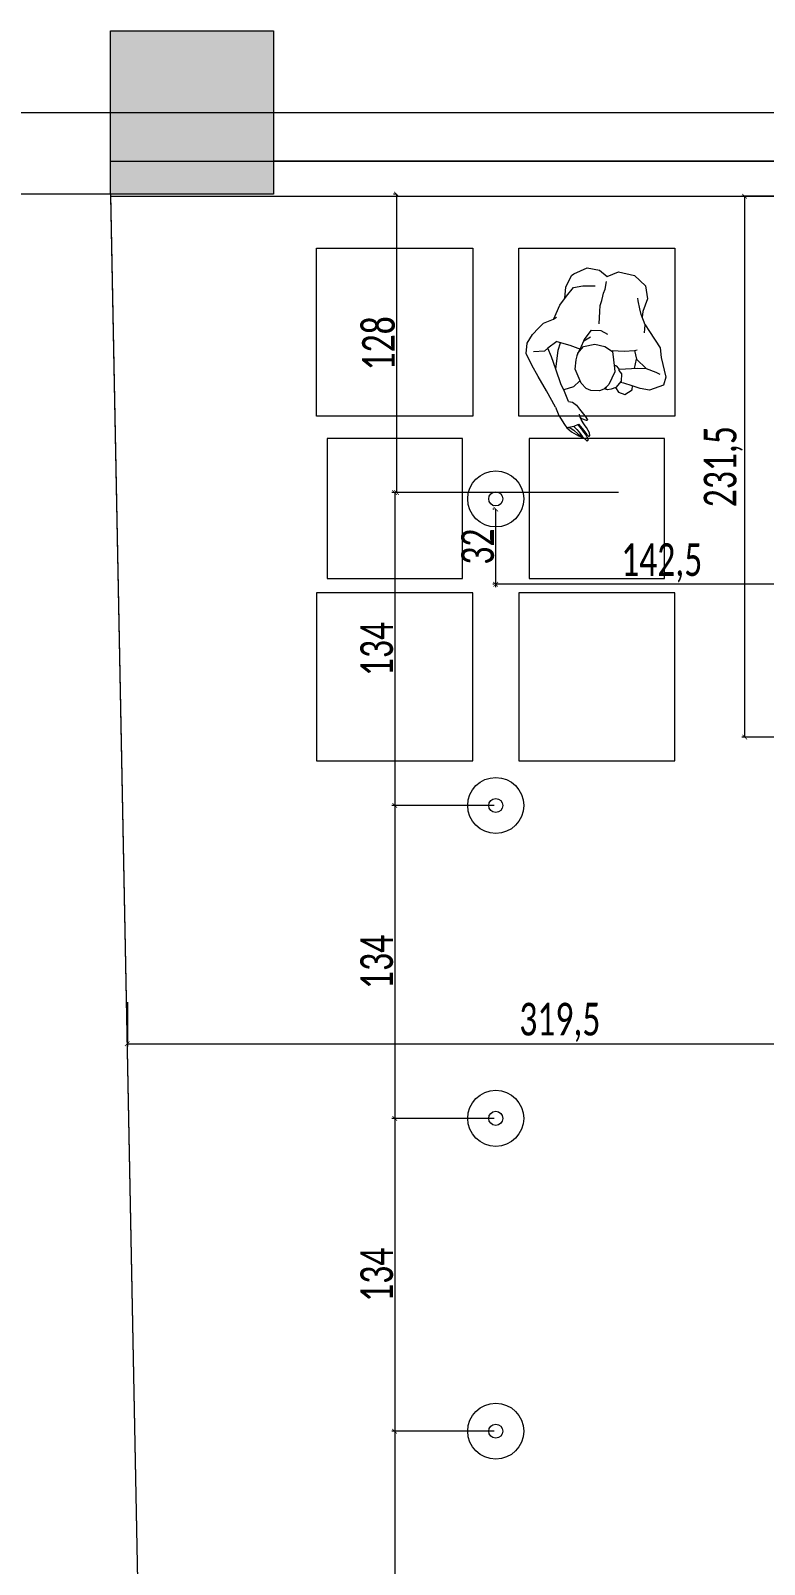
# Model space of a CAD drawing. Header units: millimetres. Extents: x -24 to 530668, y -246875 to -2983.
# Drawn here: x 264616 to 264931, y -114445 to -113788 of the extents above; entities that cross this region are included whole.
import ezdxf
from ezdxf.enums import TextEntityAlignment as Align

# ---------------------------------------------------------------- set-up
doc = ezdxf.new("R2010")
doc.units = ezdxf.units.MM
doc.header["$PDMODE"] = 2
doc.layers.get('0').update_dxf_attribs({"lineweight": 20})
for name, color, linetype, lineweight in [('ahsap', 34, 'Continuous', 25), ('aydınlatma', 40, 'Continuous', 20), ('t_tarama', 253, 'Continuous', 5), ('ölçü', 251, 'Continuous', 5)]:
    doc.layers.add(name, color=color, linetype=linetype, lineweight=lineweight)
doc.styles.add('txt_tur_1', font='arial.ttf', dxfattribs={"height": 1.5})
doc.styles.add('Ölçü50', font='calibri.ttf', dxfattribs={"width": 0.7})
doc.dimstyles.new('olcu10', dxfattribs={"dimtxt": 14, "dimasz": 2, "dimexe": 1.25, "dimexo": 0.625, "dimgap": 0.5, "dimtad": 1, "dimdec": 1, "dimrnd": 0.5, "dimzin": 9, "dimtxsty": 'Ölçü50', "dimblk": 'ARCHTICK', "dimcen": 2, "dimclrd": 256, "dimclre": 256, "dimclrt": 6, "dimazin": 2, "dimtfac": 1, "dimtdec": 1, "dimtix": 1, "dimtmove": 0, "dimatfit": 3, "dimldrblk": 'ARCHTICK', "dimfxl": 1, "dimlwd": -1, "dimarcsym": 0})

# ---------------------------------------------------------------- blocks, each defined once
blk = doc.blocks.new('_ArchTick')
at = {"color": 0, "linetype": 'ByBlock', "const_width": 0.15}
blk.add_lwpolyline([(-0.5, -0.5), (0.5, 0.5)], dxfattribs=at)
blk = doc.blocks.new('*D889')
at = {"layer": 'DEFPOINTS', "color": 0, "transparency": 16777216}
for p in [(259145.91, -113792.56), (259465.24, -113797.16), (259465.24, -113810.94)]:
    blk.add_point(p, dxfattribs=at)
at = {"layer": 'ölçü', "lineweight": -2, "transparency": 16777216}
for p, q in [((259145.91, -113793.18), (259145.91, -113812.19)), ((259465.24, -113797.78), (259465.24, -113812.19))]:
    blk.add_line(p, q, dxfattribs=at)
at = {"layer": 'ölçü', "transparency": 16777216}
blk.add_line((259145.91, -113810.94), (259465.24, -113810.94), dxfattribs=at)
at = {"layer": 'ölçü', "transparency": 16777216, "xscale": 2, "yscale": 2, "zscale": 2, "rotation": 180}
blk.add_blockref('_ArchTick', (259145.91, -113810.94), dxfattribs=at)
at = {"layer": 'ölçü', "transparency": 16777216, "xscale": 2, "yscale": 2, "zscale": 2}
blk.add_blockref('_ArchTick', (259465.24, -113810.94), dxfattribs=at)
at = {"layer": 'ölçü', "color": 6, "transparency": 16777216, "insert": (259331.29, -113801.81), "char_height": 14, "attachment_point": 5, "style": 'Ölçü50'}
blk.add_mtext('319,5', dxfattribs=at)
blk = doc.blocks.new('*D891')
at = {"layer": 'DEFPOINTS', "color": 0, "transparency": 16777216}
for p in [(259410.53, -113447.9), (259512.55, -113447.9), (259512.55, -113679.61, 0)]:
    blk.add_point(p, dxfattribs=at)
at = {"layer": 'ölçü', "lineweight": -2, "transparency": 16777216}
for p, q in [((259511.93, -113447.9), (259409.28, -113447.9)), ((259511.93, -113679.61), (259409.28, -113679.61))]:
    blk.add_line(p, q, dxfattribs=at)
at = {"layer": 'ölçü', "transparency": 16777216}
blk.add_line((259410.53, -113679.61), (259410.53, -113447.9), dxfattribs=at)
at = {"layer": 'ölçü', "transparency": 16777216, "xscale": 2, "yscale": 2, "zscale": 2}
for p, rotation in [((259410.53, -113447.9), 90), ((259410.53, -113679.61), 270)]:
    blk.add_blockref('_ArchTick', p, dxfattribs=dict(at, rotation=rotation))
at = {"layer": 'ölçü', "color": 6, "transparency": 16777216, "insert": (259401.4, -113563.75), "char_height": 14, "attachment_point": 5, "rotation": 90, "style": 'Ölçü50'}
blk.add_mtext('231,5', dxfattribs=at)
blk = doc.blocks.new('*D892')
at = {"layer": 'DEFPOINTS', "color": 0, "transparency": 16777216}
for p in [(259303.78, -113581.9), (259446.17, -113602.26), (259303.78, -113614.09)]:
    blk.add_point(p, dxfattribs=at)
at = {"layer": 'ölçü', "lineweight": -2, "transparency": 16777216}
for p, q in [((259303.78, -113582.52), (259303.78, -113615.34)), ((259446.17, -113602.89), (259446.17, -113615.34))]:
    blk.add_line(p, q, dxfattribs=at)
at = {"layer": 'ölçü', "transparency": 16777216}
blk.add_line((259446.17, -113614.09), (259303.78, -113614.09), dxfattribs=at)
at = {"layer": 'ölçü', "transparency": 16777216, "xscale": 2, "yscale": 2, "zscale": 2, "rotation": 180}
blk.add_blockref('_ArchTick', (259303.78, -113614.09), dxfattribs=at)
at = {"layer": 'ölçü', "transparency": 16777216, "xscale": 2, "yscale": 2, "zscale": 2}
blk.add_blockref('_ArchTick', (259446.17, -113614.09), dxfattribs=at)
at = {"layer": 'ölçü', "color": 6, "transparency": 16777216, "insert": (259374.97, -113604.96), "char_height": 14, "attachment_point": 5, "style": 'Ölçü50'}
blk.add_mtext('142,5', dxfattribs=at)
blk = doc.blocks.new('*D893')
at = {"layer": 'DEFPOINTS', "color": 0, "transparency": 16777216}
for p in [(259261.83, -113446.97), (259261.28, -113574.86), (259357, -113574.86)]:
    blk.add_point(p, dxfattribs=at)
at = {"layer": 'ölçü', "lineweight": -2, "transparency": 16777216}
for p, q in [((259261.21, -113446.97), (259260.03, -113446.97)), ((259356.38, -113574.86), (259260.03, -113574.86))]:
    blk.add_line(p, q, dxfattribs=at)
at = {"layer": 'ölçü', "transparency": 16777216}
blk.add_line((259261.28, -113446.97), (259261.28, -113574.86), dxfattribs=at)
at = {"layer": 'ölçü', "transparency": 16777216, "xscale": 2, "yscale": 2, "zscale": 2}
for p, rotation in [((259261.28, -113446.97), 90), ((259261.28, -113574.86), 270)]:
    blk.add_blockref('_ArchTick', p, dxfattribs=dict(at, rotation=rotation))
at = {"layer": 'ölçü', "color": 6, "transparency": 16777216, "insert": (259253.61, -113510.91), "char_height": 14, "attachment_point": 5, "rotation": 90, "style": 'Ölçü50'}
blk.add_mtext('128', dxfattribs=at)
blk = doc.blocks.new('*D894')
at = {"layer": 'DEFPOINTS', "color": 0, "transparency": 16777216}
for p in [(259303.78, -113581.9), (259303.78, -113614.09), (259303.78, -113614.09)]:
    blk.add_point(p, dxfattribs=at)
at = {"layer": 'ölçü', "lineweight": -2, "transparency": 16777216}
for p, q in [((259303.16, -113581.9), (259302.53, -113581.9)), ((259303.16, -113614.09), (259302.53, -113614.09))]:
    blk.add_line(p, q, dxfattribs=at)
at = {"layer": 'ölçü', "transparency": 16777216}
blk.add_line((259303.78, -113581.9), (259303.78, -113614.09), dxfattribs=at)
at = {"layer": 'ölçü', "transparency": 16777216, "xscale": 2, "yscale": 2, "zscale": 2}
for p, rotation in [((259303.78, -113581.9), 90), ((259303.78, -113614.09), 270)]:
    blk.add_blockref('_ArchTick', p, dxfattribs=dict(at, rotation=rotation))
at = {"layer": 'ölçü', "color": 6, "transparency": 16777216, "insert": (259296.11, -113597.99), "char_height": 14, "attachment_point": 5, "rotation": 90, "style": 'Ölçü50'}
blk.add_mtext('32', dxfattribs=at)
blk = doc.blocks.new('DGHH')
at = {"layer": 'aydınlatma'}
for radius in [20, 5]:
    blk.add_circle((254315, -103870.9, 2092.6), radius, dxfattribs=at)
blk = doc.blocks.new('*D897')
at = {"layer": 'DEFPOINTS', "color": 0, "transparency": 16777216}
for p in [(259303.78, -113574.86), (259260.5, -113708.88), (259303.78, -113708.88)]:
    blk.add_point(p, dxfattribs=at)
at = {"layer": 'ölçü', "lineweight": -2, "transparency": 16777216}
for p, q in [((259303.16, -113574.86), (259259.25, -113574.86)), ((259303.16, -113708.88), (259259.25, -113708.88))]:
    blk.add_line(p, q, dxfattribs=at)
at = {"layer": 'ölçü', "transparency": 16777216}
blk.add_line((259260.5, -113574.86), (259260.5, -113708.88), dxfattribs=at)
at = {"layer": 'ölçü', "transparency": 16777216, "xscale": 2, "yscale": 2, "zscale": 2}
for p, rotation in [((259260.5, -113574.86), 90), ((259260.5, -113708.88), 270)]:
    blk.add_blockref('_ArchTick', p, dxfattribs=dict(at, rotation=rotation))
at = {"layer": 'ölçü', "color": 6, "transparency": 16777216, "insert": (259252.83, -113641.87), "char_height": 14, "attachment_point": 5, "rotation": 90, "style": 'Ölçü50'}
blk.add_mtext('134', dxfattribs=at)
blk = doc.blocks.new('*D898')
at = {"layer": 'DEFPOINTS', "color": 0, "transparency": 16777216}
for p in [(259303.78, -113708.88), (259260.5, -113842.91), (259303.78, -113842.91)]:
    blk.add_point(p, dxfattribs=at)
at = {"layer": 'ölçü', "lineweight": -2, "transparency": 16777216}
for p, q in [((259303.16, -113708.88), (259259.25, -113708.88)), ((259303.16, -113842.91), (259259.25, -113842.91))]:
    blk.add_line(p, q, dxfattribs=at)
at = {"layer": 'ölçü', "transparency": 16777216}
blk.add_line((259260.5, -113708.88), (259260.5, -113842.91), dxfattribs=at)
at = {"layer": 'ölçü', "transparency": 16777216, "xscale": 2, "yscale": 2, "zscale": 2}
for p, rotation in [((259260.5, -113708.88), 90), ((259260.5, -113842.91), 270)]:
    blk.add_blockref('_ArchTick', p, dxfattribs=dict(at, rotation=rotation))
at = {"layer": 'ölçü', "color": 6, "transparency": 16777216, "insert": (259252.83, -113775.9), "char_height": 14, "attachment_point": 5, "rotation": 90, "style": 'Ölçü50'}
blk.add_mtext('134', dxfattribs=at)
blk = doc.blocks.new('*D899')
at = {"layer": 'DEFPOINTS', "color": 0, "transparency": 16777216}
for p in [(259303.78, -113842.91), (259260.5, -113976.93), (259303.78, -113976.93)]:
    blk.add_point(p, dxfattribs=at)
at = {"layer": 'ölçü', "lineweight": -2, "transparency": 16777216}
for p, q in [((259303.16, -113842.91), (259259.25, -113842.91)), ((259303.16, -113976.93), (259259.25, -113976.93))]:
    blk.add_line(p, q, dxfattribs=at)
at = {"layer": 'ölçü', "transparency": 16777216}
blk.add_line((259260.5, -113842.91), (259260.5, -113976.93), dxfattribs=at)
at = {"layer": 'ölçü', "transparency": 16777216, "xscale": 2, "yscale": 2, "zscale": 2}
for p, rotation in [((259260.5, -113842.91), 90), ((259260.5, -113976.93), 270)]:
    blk.add_blockref('_ArchTick', p, dxfattribs=dict(at, rotation=rotation))
at = {"layer": 'ölçü', "color": 6, "transparency": 16777216, "insert": (259252.83, -113909.92), "char_height": 14, "attachment_point": 5, "rotation": 90, "style": 'Ölçü50'}
blk.add_mtext('134', dxfattribs=at)
blk = doc.blocks.new('*D900')
at = {"layer": 'DEFPOINTS', "color": 0, "transparency": 16777216}
for p in [(259303.78, -113976.93), (259260.5, -114169.94), (259303.78, -114169.94)]:
    blk.add_point(p, dxfattribs=at)
at = {"layer": 'ölçü', "lineweight": -2, "transparency": 16777216}
for p, q in [((259303.16, -113976.93), (259259.25, -113976.93)), ((259303.16, -114169.94), (259259.25, -114169.94))]:
    blk.add_line(p, q, dxfattribs=at)
at = {"layer": 'ölçü', "transparency": 16777216}
blk.add_line((259260.5, -113976.93), (259260.5, -114169.94), dxfattribs=at)
at = {"layer": 'ölçü', "transparency": 16777216, "xscale": 2, "yscale": 2, "zscale": 2}
for p, rotation in [((259260.5, -113976.93), 90), ((259260.5, -114169.94), 270)]:
    blk.add_blockref('_ArchTick', p, dxfattribs=dict(at, rotation=rotation))
at = {"layer": 'ölçü', "color": 6, "transparency": 16777216, "insert": (259252.83, -114073.44), "char_height": 14, "attachment_point": 5, "rotation": 90, "style": 'Ölçü50'}
blk.add_mtext('193', dxfattribs=at)
blk = doc.blocks.new('dada')
for p, q in [((219967.82, -31810.1), (219965.63, -31815.29)), ((219973.43, -31806.86), (219967.82, -31810.1)), ((219980.49, -31806.97), (219973.43, -31806.86)), ((219984.71, -31810.01), (219980.49, -31806.97)), ((219988.56, -31808.22), (219984.71, -31810.01)), ((219993.91, -31808.37), (219988.56, -31808.22)), ((219998.88, -31812.26), (219993.91, -31808.37)), ((219965.63, -31815.29), (219966.32, -31821.02)), ((219967.93, -31820.3), (219969.4, -31817.13)), ((219969.4, -31817.13), (219969.8, -31816.05)), ((219984.28, -31815.56), (219984.55, -31812.14)), ((219984.57, -31817.26), (219984.28, -31815.56)), ((219984.6, -31818.7), (219984.57, -31817.26)), ((219993.96, -31816.3), (219988.77, -31815.1)), ((219997.59, -31817.95), (219993.96, -31816.3)), ((219999.67, -31813.16), (219998.88, -31812.26)), ((220000.91, -31818.54), (219999.67, -31813.16)), ((219964.1, -31826.49), (219966.74, -31822.57)), ((219966.32, -31821.02), (219966.1, -31823.52)), ((219966.74, -31822.57), (219967.93, -31820.3)), ((219984.36, -31825.28), (219984.72, -31822.78)), ((219984.6, -31820.52), (219984.6, -31818.7)), ((219984.72, -31822.78), (219984.6, -31820.52)), ((219999.73, -31822.23), (219997.59, -31817.95)), ((220001.59, -31826.62), (219999.73, -31822.23)), ((220000.18, -31823.15), (220000.91, -31818.54)), ((219961.55, -31828.75), (219955.53, -31834.58)), ((219964.1, -31826.49), (219961.55, -31828.75)), ((219963.56, -31829.8), (219964.1, -31826.49)), ((219983.43, -31830.57), (219984.36, -31825.28)), ((220002.81, -31832.98), (220001.59, -31826.62)), ((219955.53, -31834.58), (219954.16, -31838.39)), ((219981.99, -31833.12), (219978.94, -31834.02)), ((219985.92, -31833.89), (219981.99, -31833.12)), ((219988.07, -31839.19), (219985.66, -31836.85)), ((219988.02, -31838.63), (219985.92, -31833.89)), ((220002.93, -31833.11), (220001.86, -31831.93)), ((220006.66, -31835.82), (220002.93, -31833.11)), ((220008.27, -31838.35), (220006.66, -31835.82)), ((219954.16, -31838.39), (219950.29, -31846.24)), ((219964.26, -31841.56), (219959.4, -31844.48)), ((219964.25, -31845.64), (219964.26, -31841.56)), ((219965.95, -31838.14), (219964.26, -31841.56)), ((219965.95, -31838.14), (219964.98, -31837.71)), ((219970.28, -31839.47), (219965.95, -31838.14)), ((219975.28, -31840.42), (219970.28, -31839.47)), ((219975.15, -31840.74), (219972.56, -31847.46)), ((219978.82, -31839.44), (219975.15, -31840.74)), ((219983.21, -31839.4), (219978.82, -31839.44)), ((219987.64, -31841.51), (219983.21, -31839.4)), ((219989.39, -31844.89), (219987.64, -31841.51)), ((219988.07, -31839.19), (219988.02, -31838.63)), ((219988.47, -31841.63), (219988.07, -31839.19)), ((219989.1, -31844.08), (219988.47, -31841.63)), ((219993.46, -31842.32), (219988.64, -31842.96)), ((219989.4, -31845.86), (219989.1, -31844.08)), ((219999.27, -31842.1), (219993.46, -31842.32)), ((219997.93, -31845.57), (219997.61, -31842.23)), ((219999.27, -31842.1), (220002.34, -31845.71)), ((220010.11, -31841.56), (220008.27, -31838.35)), ((220011.49, -31845.77), (220010.11, -31841.56)), ((219950.29, -31846.24), (219950.45, -31849.81)), ((219950.45, -31849.81), (219955.8, -31853.26)), ((219954.91, -31845.07), (219953.11, -31845.59)), ((219959.4, -31844.48), (219954.91, -31845.07)), ((219962.84, -31845.25), (219959.4, -31844.48)), ((219970.62, -31847.5), (219962.84, -31845.25)), ((219969.08, -31849.16), (219968.58, -31852.23)), ((219970.59, -31848.03), (219969.08, -31849.16)), ((219970.97, -31847.21), (219970.59, -31848.03)), ((219972.17, -31846.32), (219970.97, -31847.21)), ((219972.17, -31846.32), (219972.92, -31846.53)), ((219972.56, -31847.46), (219972.17, -31849.01)), ((219972.17, -31849.01), (219973.41, -31854.95)), ((219988.91, -31851.81), (219989.4, -31847.79)), ((219989.4, -31847.79), (219989.39, -31844.89)), ((219997.01, -31853.72), (219997.93, -31845.57)), ((219997.01, -31853.72), (219999.97, -31848.98)), ((219999.97, -31848.98), (220002.34, -31845.71)), ((220002.34, -31845.71), (220003.54, -31847.27)), ((220003.54, -31847.27), (220008.04, -31848.65)), ((220007.38, -31854.47), (220010.84, -31850.1)), ((220010.84, -31850.1), (220011.49, -31845.77)), ((220010.84, -31850.1), (220010.84, -31850.1)), ((219955.8, -31853.26), (219959.9, -31853.53)), ((219959.9, -31853.53), (219963.48, -31853.17)), ((219963.15, -31854.85), (219963.36, -31853.18)), ((219965.64, -31857.49), (219963.15, -31854.85)), ((219963.48, -31853.17), (219967.29, -31852.84)), ((219968.51, -31857.12), (219965.64, -31857.49)), ((219967.29, -31852.84), (219968.82, -31852.87)), ((219970.32, -31855.52), (219968.51, -31857.12)), ((219968.58, -31852.23), (219970.19, -31855.43)), ((219968.58, -31852.23), (219968.58, -31852.23)), ((219970.19, -31855.43), (219971.96, -31856.56)), ((219971.96, -31856.56), (219973.39, -31857.25)), ((219973.39, -31857.25), (219974.3, -31857.1)), ((219973.41, -31854.95), (219974.93, -31857.36)), ((219974.3, -31857.1), (219974, -31855.88)), ((219982.44, -31858.76), (219985.09, -31857.09)), ((219985.09, -31857.09), (219988.91, -31851.81)), ((219985.8, -31856.21), (219987.9, -31859.37)), ((219993.17, -31859.66), (219997.01, -31853.72)), ((220003.67, -31858.47), (220007.38, -31854.47)), ((219974.93, -31857.36), (219976.56, -31858.48)), ((219976.56, -31858.48), (219980.28, -31859.2)), ((219980.28, -31859.2), (219982.44, -31858.76)), ((219987.9, -31859.37), (219991.64, -31861.58)), ((219988.57, -31865.91), (219991.64, -31861.58)), ((219991.64, -31861.58), (219993.17, -31859.66)), ((219993.34, -31869.51), (219998.72, -31863.72)), ((219998.72, -31863.72), (220003.67, -31858.47)), ((219981.05, -31869.82), (219980.08, -31870.45)), ((219983.16, -31868.07), (219981.05, -31869.82)), ((219982.18, -31871.28), (219982.73, -31870.18)), ((219984.86, -31866.77), (219983.16, -31868.07)), ((219986.8, -31865.87), (219984.86, -31866.77)), ((219988.57, -31865.91), (219986.8, -31865.87)), ((219993.34, -31869.51), (219991.22, -31872.75)), ((219976.27, -31878.1), (219976.66, -31876.87)), ((219976.66, -31876.87), (219977.52, -31876.06)), ((219977.52, -31876.06), (219978.45, -31875.03)), ((219978.45, -31875.03), (219979.15, -31874.38)), ((219980.13, -31875.83), (219978.67, -31877.01)), ((219980.08, -31870.45), (219978.82, -31871.79)), ((219978.82, -31871.79), (219978.86, -31872.05)), ((219978.86, -31872.05), (219979.15, -31872.17)), ((219979.05, -31877.16), (219980.26, -31876.22)), ((219979.15, -31872.17), (219981.22, -31871.84)), ((219979.15, -31874.38), (219980.27, -31873.42)), ((219982.07, -31874.36), (219980.13, -31875.83)), ((219980.26, -31876.22), (219981.28, -31875.32)), ((219980.27, -31873.42), (219981.5, -31872.16)), ((219982.21, -31876.84), (219981.04, -31877.69)), ((219981.22, -31871.84), (219982.18, -31871.28)), ((219981.28, -31875.32), (219982.23, -31874.56)), ((219981.5, -31872.16), (219982.18, -31871.28)), ((219982.23, -31874.56), (219982.07, -31874.36)), ((219982.21, -31876.84), (219983.86, -31875.88)), ((219982.23, -31874.56), (219983.86, -31875.88)), ((219985.17, -31876.82), (219983.47, -31877.43)), ((219983.86, -31875.88), (219986.68, -31877.05)), ((219985.98, -31876.82), (219985.17, -31876.82)), ((219987.88, -31875.86), (219986.68, -31877.05)), ((219991.22, -31872.75), (219987.88, -31875.86)), ((219976.41, -31878.38), (219976.27, -31878.1)), ((219976.79, -31878.46), (219976.41, -31878.38)), ((219976.48, -31879.78), (219978.12, -31877.92)), ((219976.62, -31880.37), (219976.48, -31879.78)), ((219976.88, -31880.62), (219976.62, -31880.37)), ((219977.86, -31877.77), (219976.79, -31878.46)), ((219979.16, -31879.29), (219976.88, -31880.62)), ((219978.67, -31877.01), (219977.86, -31877.77)), ((219978.12, -31877.92), (219979.05, -31877.16)), ((219981.04, -31877.69), (219979.16, -31879.29)), ((219981.25, -31878.56), (219979.16, -31879.29)), ((219979.44, -31879.52), (219979.16, -31879.29)), ((219981.03, -31879.23), (219979.44, -31879.52)), ((219984.29, -31878.28), (219981.03, -31879.23)), ((219983.47, -31877.43), (219981.25, -31878.56)), ((219986.68, -31877.05), (219984.29, -31878.28))]:
    blk.add_line(p, q)
blk = doc.blocks.new('aydınlatma sd')
at = {"layer": 't_tarama'}
h = blk.add_hatch(dxfattribs=at)
h.set_pattern_fill('ANSI33', color=256, angle=90, style=0)
h.set_pattern_definition([(135, (232091.11, -128561.967), (-4.490128, -4.490128), []), (135, (232091.11, -128557.4766), (-4.490128, -4.490128), [3.175, -1.5875])])
edge = h.paths.add_edge_path()
edge.add_arc((260410.87, -114231.97), 30, 0, 360)
edge = h.paths.add_edge_path()
edge.add_arc((259586.11, -114231.97), 30, 0, 360)
h.paths.add_polyline_path([(259138.61, -113376.97), (259208.61, -113376.97), (259208.61, -113446.97), (259138.61, -113446.97)])
for p, q in [((258733.1, -113411.97, -17966.19), (262000.89, -113411.97, -17966.19)), ((259138.61, -113432.9), (261218.61, -113432.9)), ((261218.61, -113432.9), (259208.61, -113432.9)), ((259208.61, -113432.9), (259208.61, -113446.97)), ((259208.61, -113446.97), (259138.61, -113446.97)), ((259138.61, -113446.97), (259155.08, -114290)), ((259138.61, -113447.9), (259155.07, -114290.5, 2.26)), ((259138.61, -113447.9), (261208.61, -113447.9))]:
    blk.add_line(p, q, dxfattribs=at)
for points in [[(259138.61, -113376.97), (259208.61, -113376.97), (259208.61, -113446.97), (259138.61, -113446.97)], [(259226.97, -113542.15), (259226.97, -113470.15), (259293.97, -113470.15), (259293.97, -113542.15)], [(259313.66, -113542.15), (259313.66, -113470.15), (259380.66, -113470.15), (259380.66, -113542.15)], [(259231.52, -113551.64), (259231.52, -113611.64), (259289.52, -113611.64), (259289.52, -113551.64)], [(259318.21, -113551.64), (259318.21, -113611.64), (259376.21, -113611.64), (259376.21, -113551.64)], [(259226.97, -113617.82), (259226.97, -113689.82), (259293.97, -113689.82), (259293.97, -113617.82)], [(259313.66, -113617.82), (259313.66, -113689.82), (259380.66, -113689.82), (259380.66, -113617.82)]]:
    blk.add_lwpolyline(points, close=True, dxfattribs=at)
blk.add_lwpolyline([(259138.61, -113446.97), (259093.61, -113446.97), (258690.74, -113446.97)], dxfattribs=at)
at = {"layer": 'ahsap', "xscale": 0.6, "yscale": 0.6, "zscale": 0.6}
for p in [(106714.81, -51255.02, -1255.57), (106714.81, -51386.33, -1255.57), (106714.81, -51520.36, -1255.57), (106714.81, -51654.38, -1255.57)]:
    blk.add_blockref('DGHH', p, dxfattribs=at)
at = {"layer": 't_tarama', "xscale": -1, "rotation": 346.7058778140276}
blk.add_blockref('dada', (480755.94, -133110.14), dxfattribs=at)
at = {"layer": 't_tarama', "style": 'txt_tur_1'}
for tag, p in [('19S', (258692.48, -113427.38, -17966.19)), ('20T', (258679.1, -114252.38, -17966.19)), ('21U', (258679.1, -115238.38, -17966.19)), ('22V', (258679.1, -116077.38, -17966.19))]:
    blk.add_attdef(tag, text='', height=30, dxfattribs=at).set_placement(p, align=Align.CENTER)
at = {"layer": 'ölçü'}
for base, p1, p2, picture, middle in [((259261.28, -113574.86), (259261.83, -113446.97), (259357, -113574.86), '*D893', (259253.61, -113510.91)), ((259410.53, -113447.9), (259512.55, -113679.61, 0), (259512.55, -113447.9), '*D891', (259401.4, -113563.75)), ((259260.5, -113708.88), (259303.78, -113574.86), (259303.78, -113708.88), '*D897', (259252.83, -113641.87)), ((259303.78, -113614.09), (259303.78, -113581.9), (259303.78, -113614.09), '*D894', (259296.11, -113597.99))]:
    dim = blk.add_linear_dim(base=base, p1=p1, p2=p2, angle=90, dimstyle='olcu10', dxfattribs=at)
    dim.commit()
    dim.dimension.update_dxf_attribs({"geometry": picture, "text_midpoint": middle})
dim = blk.add_linear_dim(base=(259303.78, -113614.09), p1=(259446.17, -113602.26), p2=(259303.78, -113581.9), dimstyle='olcu10', dxfattribs=at)
dim.commit()
dim.dimension.update_dxf_attribs({"geometry": '*D892', "text_midpoint": (259374.97, -113604.96)})
for base, p1, p2, picture, middle in [((259260.5, -113842.91), (259303.78, -113708.88), (259303.78, -113842.91), '*D898', (259252.83, -113775.9)), ((259260.5, -113976.93), (259303.78, -113842.91), (259303.78, -113976.93), '*D899', (259252.83, -113909.92)), ((259260.5, -114169.94), (259303.78, -113976.93), (259303.78, -114169.94), '*D900', (259252.83, -114073.44))]:
    dim = blk.add_linear_dim(base=base, p1=p1, p2=p2, angle=90, dimstyle='olcu10', override={"dimtmove": 1}, dxfattribs=at)
    dim.commit()
    dim.dimension.update_dxf_attribs({"geometry": picture, "text_midpoint": middle})
dim = blk.add_linear_dim(base=(259465.24, -113810.94), p1=(259145.91, -113792.56), p2=(259465.24, -113797.16), dimstyle='olcu10', dxfattribs=at)
dim.commit()
dim.dimension.update_dxf_attribs({"geometry": '*D889', "text_midpoint": (259331.29, -113810.94), "dimtype": 128})

msp = doc.modelspace()

# ---------------------------------------------------------------- block references
at = {"layer": 'ölçü'}
msp.add_blockref('aydınlatma sd', (5511.652, -410.653), dxfattribs=at)

doc.saveas('drawing.dxf')
